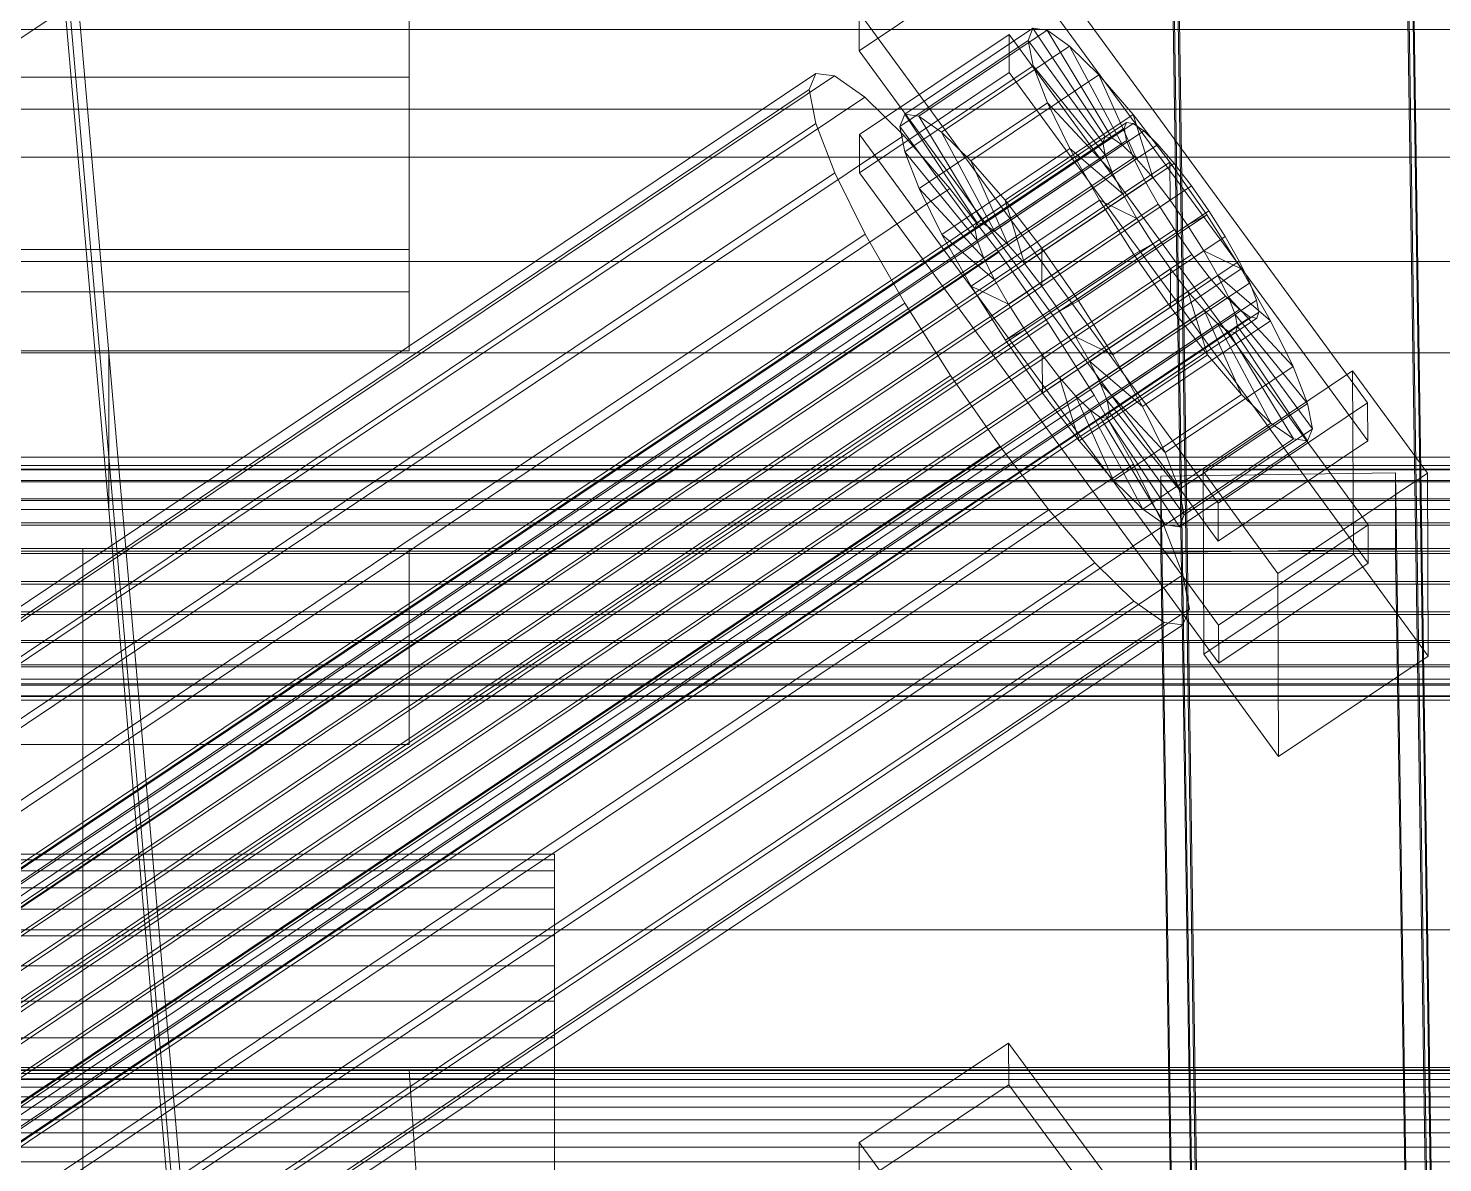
# Model space of a CAD drawing. Header units: millimetres. Extents: x -2500 to 58855, y -53268 to 6837.
# Drawn here: x 270.8 to 379.3, y -33047.1 to -32960.1 of the extents above; entities that cross this region are included whole.
import ezdxf

# ---------------------------------------------------------------- set-up
doc = ezdxf.new("R2010")
doc.units = ezdxf.units.MM
for name, color, linetype, lineweight in [('frontal_C01', 7, 'Continuous', 0), ('frontal_C02', 7, 'Continuous', 0), ('frontal_C02-briq', 7, 'Continuous', 0), ('frontal_C03', 7, 'Continuous', 0), ('frontal_mezcladora', 7, 'Continuous', 0), ('frontal_secador', 7, 'Continuous', 0)]:
    doc.layers.add(name, color=color, linetype=linetype, lineweight=lineweight)

msp = doc.modelspace()

# ---------------------------------------------------------------- linework, layer by layer
at = {"layer": 'frontal_C01'}
for p, q in [((360.514, -33081.847), (357.646, -32889.899)), ((375.644, -32889.658), (378.512, -33081.605)), ((360.514, -33088.251), (357.646, -32896.303)), ((378.512, -33088.009), (375.644, -32896.061)), ((175.032, -33024.044), (359.341, -32901.713)), ((-425, -32960.205), (425, -32960.205)), ((-450, -32966.322), (450, -32966.322)), ((-311.15, -33023.41), (311.15, -33023.41)), ((-311.15, -33023.853), (311.15, -33023.853)), ((311.15, -33023.853), (311.15, -33023.41)), ((311.15, -33023.41), (311.15, -33024.695)), ((311.15, -33025.993), (311.15, -33023.853)), ((-311.15, -33024.695), (311.15, -33024.695)), ((311.15, -33024.695), (311.15, -33027.62)), ((-311.15, -33025.993), (311.15, -33025.993)), ((311.15, -33029.684), (311.15, -33025.993)), ((-311.15, -33027.62), (311.15, -33027.62)), ((311.15, -33027.62), (311.15, -33031.985)), ((-450, -33029.217), (450, -33029.217)), ((-311.15, -33029.684), (311.15, -33029.684)), ((311.15, -33034.675), (311.15, -33029.684)), ((-311.15, -33031.985), (311.15, -33031.985)), ((311.15, -33031.985), (311.15, -33037.494)), ((-311.15, -33034.675), (311.15, -33034.675)), ((311.15, -33040.626), (311.15, -33034.675)), ((-311.15, -33037.494), (311.15, -33037.494)), ((311.15, -33037.494), (311.15, -33043.77)), ((334.501, -33045.51), (345.969, -33037.898)), ((345.969, -33037.898), (345.981, -33041.1)), ((345.969, -33037.898), (373.501, -33075.137)), ((-440, -33039.777), (440, -33039.777)), ((-440, -33039.933), (440, -33039.933)), ((-440, -33040.232), (440, -33040.232)), ((-440, -33040.692), (440, -33040.692)), ((311.15, -33040.626), (-311.15, -33040.626)), ((311.15, -33047.131), (311.15, -33040.626)), ((345.981, -33041.1), (334.513, -33048.712)), ((373.513, -33078.339), (345.981, -33041.1)), ((450, -33042.024), (-450, -33042.024)), ((-440, -33041.268), (440, -33041.268)), ((-440, -33042), (440, -33042)), ((-440, -33042.815), (440, -33042.815)), ((-440, -33043.768), (440, -33043.768)), ((-311.15, -33043.77), (311.15, -33043.77)), ((311.15, -33043.77), (311.15, -33050.386)), ((-440, -33044.767), (440, -33044.767)), ((334.513, -33048.712), (334.501, -33045.51)), ((362.033, -33082.749), (334.501, -33045.51)), ((440, -33045.877), (-440, -33045.877)), ((-440, -33046.991), (440, -33046.991))]:
    msp.add_line(p, q, dxfattribs=at)
at = {"layer": 'frontal_C02'}
for p, q in [((360.514, -33057.42), (357.646, -32863.652)), ((375.644, -32863.409), (378.512, -33057.176)), ((360.514, -33063.265), (357.646, -32869.498)), ((378.512, -33063.022), (375.644, -32869.254)), ((300, -32963.86), (300, -32936.569)), ((345.969, -32951.233), (373.501, -32988.826)), ((345.981, -32954.155), (334.513, -32961.839)), ((373.513, -32991.748), (345.981, -32954.155)), ((300, -32957.599), (300, -32977.08)), ((334.513, -32961.839), (334.501, -32958.916)), ((362.033, -32996.509), (334.501, -32958.916)), ((334.539, -32968.269), (346.008, -32960.585)), ((338.005, -32966.708), (347.835, -32960.122)), ((339.088, -32966.855), (348.918, -32960.269)), ((346.008, -32960.585), (346.02, -32963.508)), ((346.008, -32960.585), (373.539, -32998.178)), ((347.835, -32960.122), (347.47, -32961.052)), ((348.918, -32960.269), (347.835, -32960.122)), ((347.835, -32960.122), (353.378, -32968.443)), ((350.645, -32961.484), (348.918, -32960.269)), ((348.918, -32960.269), (353.892, -32968.513)), ((334.513, -32961.839), (362.045, -32999.432)), ((337.64, -32967.638), (347.47, -32961.052)), ((340.816, -32968.07), (350.645, -32961.484)), ((347.47, -32961.052), (353.205, -32968.884)), ((347.47, -32961.052), (347.847, -32962.996)), ((352.899, -32963.683), (350.645, -32961.484)), ((350.645, -32961.484), (354.71, -32969.088)), ((338.017, -32969.582), (347.847, -32962.996)), ((347.847, -32962.996), (353.384, -32969.805)), ((347.847, -32962.996), (348.941, -32965.822)), ((300, -32963.86), (-300, -32963.86)), ((146.872, -33087.061), (331.181, -32963.577)), ((148.32, -33087.258), (332.629, -32963.774)), ((300, -32980.321), (300, -32963.86)), ((331.181, -32963.577), (330.692, -32964.821)), ((332.629, -32963.774), (331.181, -32963.577)), ((334.938, -32965.398), (332.629, -32963.774)), ((346.02, -32963.508), (334.551, -32971.191)), ((343.069, -32970.269), (352.899, -32963.683)), ((373.551, -33001.101), (346.02, -32963.508)), ((355.525, -32966.717), (352.899, -32963.683)), ((352.899, -32963.683), (355.777, -32970.13)), ((146.383, -33088.305), (330.692, -32964.821)), ((330.692, -32964.821), (331.197, -32967.42)), ((150.629, -33088.882), (334.938, -32965.398)), ((337.95, -32968.338), (334.938, -32965.398)), ((339.111, -32972.408), (348.941, -32965.822)), ((348.941, -32965.822), (353.902, -32971.143)), ((348.941, -32965.822), (350.678, -32969.337)), ((141.218, -33110.587), (355.017, -32967.346)), ((141.731, -33110.657), (355.53, -32967.415)), ((146.887, -33090.904), (331.197, -32967.42)), ((331.197, -32967.42), (332.659, -32971.198)), ((337.64, -32967.638), (338.005, -32966.708)), ((343.549, -32975.029), (338.005, -32966.708)), ((338.005, -32966.708), (339.088, -32966.855)), ((344.062, -32975.099), (339.088, -32966.855)), ((339.088, -32966.855), (340.816, -32968.07)), ((345.695, -32973.303), (355.525, -32966.717)), ((355.017, -32967.346), (354.844, -32967.786)), ((355.53, -32967.415), (355.017, -32967.346)), ((358.345, -32970.379), (355.525, -32966.717)), ((355.525, -32966.717), (357.021, -32971.567)), ((356.348, -32967.991), (355.53, -32967.415)), ((141.045, -33111.028), (354.844, -32967.786)), ((142.549, -33111.232), (356.348, -32967.991)), ((153.641, -33091.822), (337.95, -32968.338)), ((334.551, -32971.191), (334.539, -32968.269)), ((362.071, -33005.862), (334.539, -32968.269)), ((343.376, -32975.47), (337.64, -32967.638)), ((338.017, -32969.582), (337.64, -32967.638)), ((341.461, -32972.394), (337.95, -32968.338)), ((344.88, -32975.674), (340.816, -32968.07)), ((340.816, -32968.07), (343.069, -32970.269)), ((353.378, -32968.443), (343.549, -32975.029)), ((353.892, -32968.513), (344.062, -32975.099)), ((353.205, -32968.884), (353.378, -32968.443)), ((353.378, -32968.443), (353.892, -32968.513)), ((353.892, -32968.513), (354.71, -32969.088)), ((354.844, -32967.786), (355.022, -32968.707)), ((357.415, -32969.033), (356.348, -32967.991)), ((141.224, -33111.949), (355.022, -32968.707)), ((143.617, -33112.274), (357.415, -32969.033)), ((343.554, -32976.391), (338.017, -32969.582)), ((339.111, -32972.408), (338.017, -32969.582)), ((340.848, -32975.923), (350.678, -32969.337)), ((353.205, -32968.884), (343.376, -32975.47)), ((354.71, -32969.088), (344.88, -32975.674)), ((350.678, -32969.337), (354.725, -32972.808)), ((350.678, -32969.337), (352.938, -32973.301)), ((353.384, -32969.805), (353.205, -32968.884)), ((354.71, -32969.088), (355.777, -32970.13)), ((355.022, -32968.707), (355.541, -32970.046)), ((358.659, -32970.47), (357.415, -32969.033)), ((141.742, -33113.287), (355.541, -32970.046)), ((144.861, -33113.711), (358.659, -32970.47)), ((345.947, -32976.716), (343.069, -32970.269)), ((343.069, -32970.269), (345.695, -32973.303)), ((353.384, -32969.805), (343.554, -32976.391)), ((355.777, -32970.13), (345.947, -32976.716)), ((358.345, -32970.379), (348.515, -32976.965)), ((353.902, -32971.143), (353.384, -32969.805)), ((355.541, -32970.046), (356.363, -32971.711)), ((355.777, -32970.13), (357.021, -32971.567)), ((358.357, -32973.302), (358.345, -32970.379)), ((361.166, -32974.42), (358.345, -32970.379)), ((359.995, -32972.204), (358.659, -32970.47)), ((142.565, -33114.952), (356.363, -32971.711)), ((148.35, -33094.682), (332.659, -32971.198)), ((332.659, -32971.198), (334.981, -32975.896)), ((334.551, -32971.191), (362.083, -33008.784)), ((353.902, -32971.143), (344.073, -32977.729)), ((357.021, -32971.567), (347.191, -32978.153)), ((354.725, -32972.808), (353.902, -32971.143)), ((356.363, -32971.711), (357.434, -32973.589)), ((357.021, -32971.567), (358.357, -32973.302)), ((359.995, -32972.204), (146.196, -33115.446)), ((157.152, -33095.878), (341.461, -32972.394)), ((344.073, -32977.729), (339.111, -32972.408)), ((340.848, -32975.923), (339.111, -32972.408)), ((345.231, -32977.29), (341.461, -32972.394)), ((354.725, -32972.808), (344.895, -32979.394)), ((355.796, -32974.686), (354.725, -32972.808)), ((361.332, -32974.118), (359.995, -32972.204)), ((143.635, -33116.83), (357.434, -32973.589)), ((343.108, -32979.887), (352.938, -32973.301)), ((347.191, -32978.153), (345.695, -32973.303)), ((345.695, -32973.303), (348.515, -32976.965)), ((348.527, -32979.888), (358.357, -32973.302)), ((352.938, -32973.301), (355.796, -32974.686)), ((352.938, -32973.301), (355.569, -32977.445)), ((357.434, -32973.589), (358.68, -32975.551)), ((358.357, -32973.302), (359.693, -32975.216)), ((147.533, -33117.36), (361.332, -32974.118)), ((343.549, -32975.029), (343.376, -32975.47)), ((344.062, -32975.099), (343.549, -32975.029)), ((355.796, -32974.686), (345.966, -32981.272)), ((351.336, -32981.006), (361.166, -32974.42)), ((357.042, -32976.649), (355.796, -32974.686)), ((361.166, -32974.42), (359.693, -32975.216)), ((363.797, -32978.564), (361.166, -32974.42)), ((362.578, -32976.081), (361.332, -32974.118)), ((144.881, -33118.793), (358.68, -32975.551)), ((148.779, -33119.323), (362.578, -32976.081)), ((150.672, -33099.38), (334.981, -32975.896)), ((334.981, -32975.896), (338.003, -32981.196)), ((344.895, -32979.394), (340.848, -32975.923)), ((343.108, -32979.887), (340.848, -32975.923)), ((343.376, -32975.47), (343.554, -32976.391)), ((344.88, -32975.674), (344.062, -32975.099)), ((345.947, -32976.716), (344.88, -32975.674)), ((359.693, -32975.216), (349.863, -32981.802)), ((358.68, -32975.551), (360.017, -32977.465)), ((359.693, -32975.216), (360.939, -32977.179)), ((363.648, -32977.959), (362.578, -32976.081)), ((300, -32977.08), (-300, -32977.08)), ((300, -32977.08), (300, -32984.83)), ((343.554, -32976.391), (344.073, -32977.729)), ((347.191, -32978.153), (345.947, -32976.716)), ((357.042, -32976.649), (347.212, -32983.235)), ((348.515, -32976.965), (348.527, -32979.888)), ((348.515, -32976.965), (351.336, -32981.006)), ((360.939, -32977.179), (351.109, -32983.765)), ((355.569, -32977.445), (357.042, -32976.649)), ((358.378, -32978.563), (357.042, -32976.649)), ((363.797, -32978.564), (360.939, -32977.179)), ((360.939, -32977.179), (362.01, -32979.057)), ((146.218, -33120.707), (360.017, -32977.465)), ((149.85, -33121.2), (363.648, -32977.959)), ((345.231, -32977.29), (160.922, -33100.774)), ((344.073, -32977.729), (344.895, -32979.394)), ((349.002, -32982.692), (345.231, -32977.29)), ((345.739, -32984.031), (355.569, -32977.445)), ((348.527, -32979.888), (347.191, -32978.153)), ((355.569, -32977.445), (358.39, -32981.486)), ((360.017, -32977.465), (361.352, -32979.2)), ((364.471, -32979.624), (363.648, -32977.959)), ((147.554, -33122.441), (361.352, -32979.2)), ((344.895, -32979.394), (345.966, -32981.272)), ((358.378, -32978.563), (348.548, -32985.149)), ((362.01, -32979.057), (352.18, -32985.643)), ((353.967, -32985.15), (363.797, -32978.564)), ((358.39, -32981.486), (358.378, -32978.563)), ((359.714, -32980.298), (358.378, -32978.563)), ((361.352, -32979.2), (362.596, -32980.637)), ((366.057, -32982.528), (362.01, -32979.057)), ((362.01, -32979.057), (362.833, -32980.722)), ((366.057, -32982.528), (363.797, -32978.564)), ((300, -32980.321), (-300, -32980.321)), ((150.672, -33122.865), (364.471, -32979.624)), ((300, -32984.83), (300, -32980.321)), ((345.966, -32981.272), (343.108, -32979.887)), ((345.739, -32984.031), (343.108, -32979.887)), ((349.863, -32981.802), (348.527, -32979.888)), ((359.714, -32980.298), (349.884, -32986.883)), ((361.21, -32985.148), (359.714, -32980.298)), ((360.958, -32981.735), (359.714, -32980.298)), ((364.989, -32980.963), (364.471, -32979.624)), ((148.798, -33123.879), (362.596, -32980.637)), ((151.191, -33124.204), (364.989, -32980.963)), ((153.694, -33104.68), (338.003, -32981.196)), ((338.003, -32981.196), (341.52, -32986.736)), ((345.966, -32981.272), (347.212, -32983.235)), ((348.56, -32988.071), (358.39, -32981.486)), ((349.863, -32981.802), (351.336, -32981.006)), ((351.336, -32981.006), (353.967, -32985.15)), ((362.833, -32980.722), (353.003, -32987.307)), ((358.39, -32981.486), (361.21, -32985.148)), ((362.596, -32980.637), (363.664, -32981.679)), ((367.794, -32986.043), (362.833, -32980.722)), ((362.833, -32980.722), (363.351, -32982.06)), ((365.168, -32981.884), (364.989, -32980.963)), ((149.865, -33124.92), (363.664, -32981.679)), ((150.683, -33125.496), (364.482, -32982.254)), ((151.196, -33125.566), (364.995, -32982.324)), ((151.369, -33125.125), (365.168, -32981.884)), ((351.109, -32983.765), (349.863, -32981.802)), ((360.958, -32981.735), (351.128, -32988.321)), ((363.351, -32982.06), (353.521, -32988.646)), ((356.228, -32989.114), (366.057, -32982.528)), ((363.836, -32988.182), (360.958, -32981.735)), ((362.025, -32982.777), (360.958, -32981.735)), ((368.888, -32988.869), (363.351, -32982.06)), ((363.351, -32982.06), (363.53, -32982.981)), ((363.664, -32981.679), (364.482, -32982.254)), ((364.482, -32982.254), (364.995, -32982.324)), ((364.995, -32982.324), (365.168, -32981.884)), ((367.794, -32986.043), (366.057, -32982.528)), ((164.693, -33106.176), (349.002, -32982.692)), ((347.212, -32983.235), (345.739, -32984.031)), ((347.212, -32983.235), (348.548, -32985.149)), ((352.519, -32988.231), (349.002, -32982.692)), ((352.18, -32985.643), (351.109, -32983.765)), ((351.109, -32983.765), (353.967, -32985.15)), ((362.025, -32982.777), (352.196, -32989.362)), ((362.843, -32983.352), (353.014, -32989.938)), ((363.357, -32983.422), (353.527, -32990.008)), ((363.53, -32982.981), (353.7, -32989.567)), ((366.09, -32990.381), (362.025, -32982.777)), ((362.843, -32983.352), (362.025, -32982.777)), ((367.817, -32991.596), (362.843, -32983.352)), ((363.357, -32983.422), (362.843, -32983.352)), ((363.53, -32982.981), (363.357, -32983.422)), ((368.9, -32991.743), (363.357, -32983.422)), ((369.265, -32990.813), (363.53, -32982.981)), ((300, -32984.83), (-300, -32984.83)), ((348.56, -32988.071), (345.739, -32984.031)), ((348.548, -32985.149), (348.56, -32988.071)), ((348.548, -32985.149), (349.884, -32986.883)), ((351.38, -32991.734), (361.21, -32985.148)), ((353.003, -32987.307), (352.18, -32985.643)), ((352.18, -32985.643), (356.228, -32989.114)), ((353.967, -32985.15), (356.228, -32989.114)), ((361.21, -32985.148), (363.836, -32988.182)), ((157.211, -33110.219), (341.52, -32986.736)), ((341.52, -32986.736), (345.291, -32992.137)), ((349.884, -32986.883), (351.38, -32991.734)), ((349.884, -32986.883), (351.128, -32988.321)), ((357.964, -32992.629), (367.794, -32986.043)), ((360.882, -32994.066), (372.35, -32986.383)), ((368.888, -32988.869), (367.794, -32986.043)), ((372.35, -32986.383), (372.408, -33000.411)), ((372.35, -32986.383), (378.086, -32994.214)), ((351.38, -32991.734), (348.56, -32988.071)), ((353.521, -32988.646), (353.003, -32987.307)), ((353.003, -32987.307), (357.964, -32992.629)), ((168.21, -33111.715), (352.519, -32988.231)), ((351.128, -32988.321), (354.006, -32994.768)), ((351.128, -32988.321), (352.196, -32989.362)), ((355.541, -32993.531), (352.519, -32988.231)), ((353.7, -32989.567), (353.521, -32988.646)), ((353.521, -32988.646), (359.058, -32995.455)), ((354.006, -32994.768), (363.836, -32988.182)), ((356.228, -32989.114), (357.964, -32992.629)), ((359.058, -32995.455), (368.888, -32988.869)), ((373.501, -32988.826), (362.033, -32996.509)), ((363.836, -32988.182), (366.09, -32990.381)), ((369.265, -32990.813), (368.888, -32988.869)), ((373.513, -32991.748), (373.501, -32988.826)), ((352.196, -32989.362), (356.26, -32996.967)), ((352.196, -32989.362), (353.014, -32989.938)), ((353.014, -32989.938), (357.987, -32998.182)), ((353.014, -32989.938), (353.527, -32990.008)), ((353.527, -32990.008), (353.7, -32989.567)), ((353.527, -32990.008), (359.07, -32998.329)), ((353.7, -32989.567), (359.436, -32997.399)), ((356.26, -32996.967), (366.09, -32990.381)), ((359.436, -32997.399), (369.265, -32990.813)), ((366.09, -32990.381), (367.817, -32991.596)), ((368.9, -32991.743), (369.265, -32990.813)), ((160.982, -33115.621), (345.291, -32992.137)), ((345.291, -32992.137), (349.061, -32997.033)), ((354.006, -32994.768), (351.38, -32991.734)), ((357.987, -32998.182), (367.817, -32991.596)), ((359.07, -32998.329), (368.9, -32991.743)), ((362.045, -32999.432), (373.513, -32991.748)), ((367.817, -32991.596), (368.9, -32991.743)), ((357.964, -32992.629), (359.058, -32995.455)), ((171.232, -33117.015), (355.541, -32993.531)), ((357.863, -32998.23), (355.541, -32993.531)), ((357.646, -32994.438), (375.644, -32994.194)), ((357.646, -33000.283), (357.646, -32994.438)), ((360.514, -33188.205), (357.646, -32994.438)), ((360.939, -33008.095), (360.882, -32994.066)), ((366.618, -33001.898), (360.882, -32994.066)), ((378.086, -32994.214), (366.618, -33001.898)), ((375.644, -32994.194), (375.644, -33000.04)), ((375.644, -32994.194), (378.512, -33187.961)), ((378.143, -33008.243), (378.086, -32994.214)), ((356.26, -32996.967), (354.006, -32994.768)), ((359.058, -32995.455), (359.436, -32997.399)), ((362.033, -32996.509), (362.045, -32999.432)), ((164.752, -33120.517), (349.061, -32997.033)), ((349.061, -32997.033), (352.572, -33001.089)), ((357.987, -32998.182), (356.26, -32996.967)), ((359.436, -32997.399), (359.07, -32998.329)), ((173.554, -33121.714), (357.863, -32998.23)), ((359.326, -33002.007), (357.863, -32998.23)), ((359.07, -32998.329), (357.987, -32998.182)), ((373.539, -32998.178), (362.071, -33005.862)), ((373.551, -33001.101), (373.539, -32998.178)), ((168.263, -33124.573), (352.572, -33001.089)), ((352.572, -33001.089), (355.584, -33004.029)), ((375.644, -33000.04), (357.646, -33000.283)), ((360.514, -33194.05), (357.646, -33000.283)), ((372.408, -33000.411), (360.939, -33008.095)), ((362.083, -33008.784), (373.551, -33001.101)), ((378.143, -33008.243), (372.408, -33000.411)), ((378.512, -33193.807), (375.644, -33000.04)), ((175.016, -33125.491), (359.326, -33002.007)), ((359.83, -33004.607), (359.326, -33002.007)), ((366.618, -33001.898), (366.675, -33015.927)), ((171.275, -33127.513), (355.584, -33004.029)), ((355.584, -33004.029), (357.893, -33005.653)), ((175.521, -33128.09), (359.83, -33004.607)), ((359.341, -33005.85), (359.83, -33004.607)), ((173.584, -33129.137), (357.893, -33005.653)), ((175.032, -33129.334), (359.341, -33005.85)), ((357.893, -33005.653), (359.341, -33005.85)), ((362.071, -33005.862), (362.083, -33008.784)), ((360.939, -33008.095), (366.675, -33015.927)), ((366.675, -33015.927), (378.143, -33008.243))]:
    msp.add_line(p, q, dxfattribs=at)
at = {"layer": 'frontal_C02-briq'}
for p, q in [((-300, -33039.939), (300, -33039.939)), ((300, -33039.939), (320, -33332.75))]:
    msp.add_line(p, q, dxfattribs=at)
at = {"layer": 'frontal_C03'}
for p, q in [((-450, -32993.615), (450, -32993.615)), ((-450, -32993.897), (450, -32993.897)), ((-450, -32993.947), (450, -32993.947)), ((-450, -32994.772), (450, -32994.772)), ((-450, -32994.87), (450, -32994.87)), ((-450, -32996.182), (450, -32996.182)), ((-450, -32996.32), (450, -32996.32)), ((-450, -32998.03), (450, -32998.03)), ((-450, -32998.2), (450, -32998.2)), ((450, -33000.191), (-450, -33000.191)), ((-450, -33000.38), (450, -33000.38)), ((-450, -33002.517), (450, -33002.517)), ((-450, -33002.713), (450, -33002.713)), ((-450, -33004.849), (450, -33004.849)), ((-450, -33005.039), (450, -33005.039)), ((-450, -33007.03), (450, -33007.03)), ((-450, -33007.199), (450, -33007.199)), ((-450, -33008.909), (450, -33008.909)), ((-450, -33009.048), (450, -33009.048)), ((-450, -33010.36), (450, -33010.36)), ((-450, -33010.457), (450, -33010.457)), ((-450, -33011.282), (450, -33011.282)), ((-450, -33011.333), (450, -33011.333)), ((-450, -33011.614), (450, -33011.614))]:
    msp.add_line(p, q, dxfattribs=at)
at = {"layer": 'frontal_mezcladora'}
for p, q in [((-275, -33000), (275, -33000)), ((275, -33000), (300, -33000)), ((275, -33015), (275, -33000)), ((300, -33015), (300, -33000)), ((275, -33015), (-275, -33015)), ((275, -33050), (275, -33015)), ((275, -33015), (300, -33015))]:
    msp.add_line(p, q, dxfattribs=at)
at = {"layer": 'frontal_secador'}
for p, q in [((276.971, -32985), (272.613, -32935)), ((272.613, -32943), (276.971, -32993)), ((272.613, -32947), (276.971, -32997)), ((-1250, -32970), (1250, -32970)), ((-1250, -32978), (1250, -32978)), ((138.617, -32985), (276.971, -32985)), ((276.971, -32985), (276.971, -32993)), ((286.994, -33100), (276.971, -32985)), ((276.971, -32985), (414.797, -32985)), ((276.971, -32993), (138.617, -32993)), ((276.971, -32993), (276.971, -32997)), ((276.971, -32993), (286.994, -33108)), ((414.797, -32993), (276.971, -32993)), ((276.971, -32997), (138.617, -32997)), ((276.971, -32997), (286.994, -33112)), ((414.797, -32997), (276.971, -32997)), ((-1700, -33000), (1700, -33000)), ((-1375, -33000), (1375, -33000)), ((-1700, -33010), (1700, -33010)), ((-1375, -33040), (1375, -33040))]:
    msp.add_line(p, q, dxfattribs=at)

doc.saveas('drawing.dxf')
